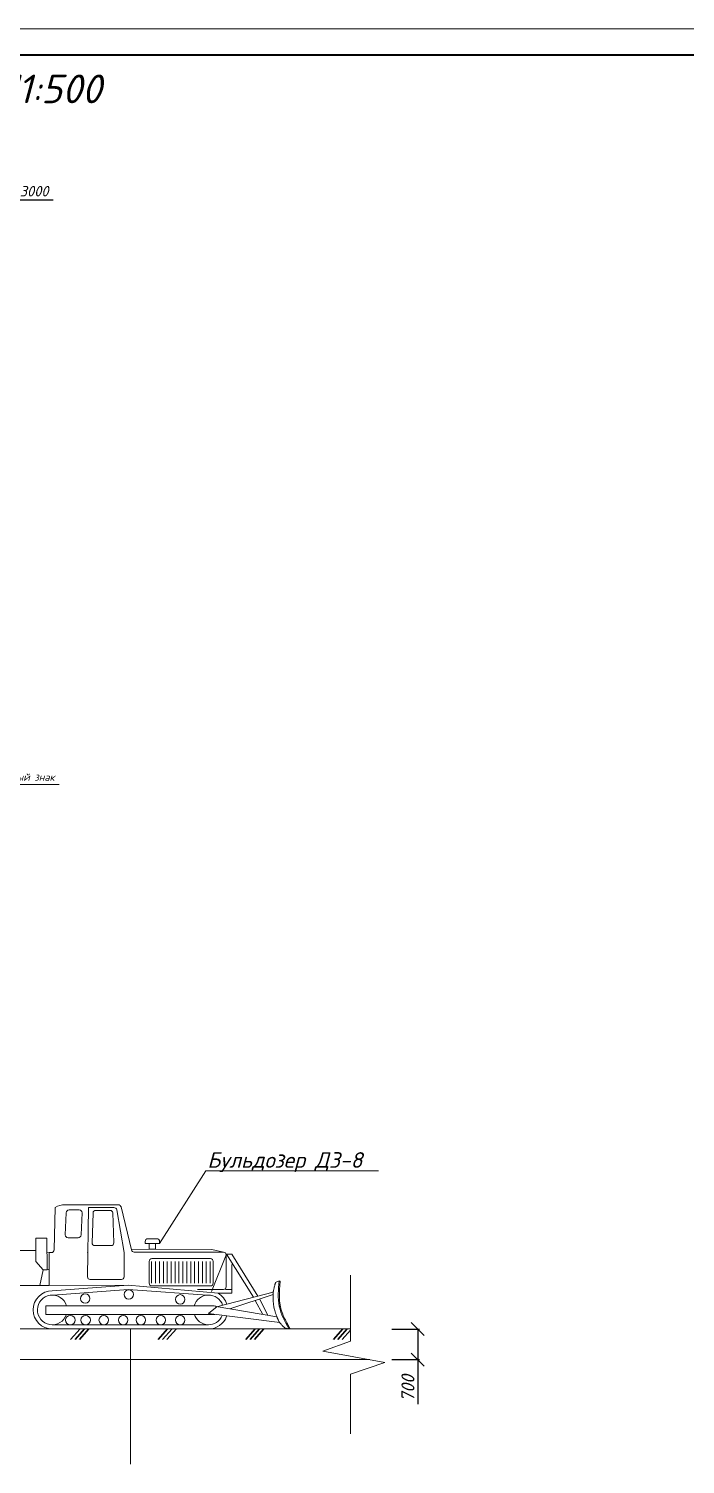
# Model space of a CAD drawing. Header units: millimetres. Extents: x 1422334 to 1587362, y 445536 to 446570.
# Drawn here: x 1585789.8 to 1585915.7, y 446294.2 to 446569.7 of the extents above; entities that cross this region are included whole.
import ezdxf

# ---------------------------------------------------------------- set-up
doc = ezdxf.new("R2010")
doc.units = ezdxf.units.MM
doc.header["$LTSCALE"] = 50
doc.layers.get('0').update_dxf_attribs({"lineweight": 13})
for name, color, linetype, lineweight in [('Buldoze', 7, 'Continuous', 13), ('Bульдозер', 7, 'Continuous', 13), ('оси траншей размеры', 7, 'Continuous', 13), ('осноные линии', 7, 'Continuous', 13), ('Слой 0.13', 7, 'Continuous', 9), ('экскаватор', 7, 'Continuous', 13)]:
    doc.layers.add(name, color=color, linetype=linetype, lineweight=lineweight)
doc.styles.get("Standard").update_dxf_attribs({"font": 'isocpeui.ttf'})
doc.dimstyles.new('200', dxfattribs={"dimtxt": 2.5, "dimasz": 2.5, "dimexe": 0.3445, "dimexo": 0.3, "dimtad": 1, "dimlfac": 500, "dimtxsty": 'Standard', "dimblk": 'OBLIQUE', "dimcen": 2.5, "dimadec": 0, "dimazin": 0, "dimtfac": 1, "dimtmove": 0, "dimatfit": 3, "dimfxl": 1, "dimarcsym": 0})

# ---------------------------------------------------------------- blocks, each defined once
blk = doc.blocks.new('_Oblique')
at = {"color": 0, "linetype": 'ByBlock', "lineweight": -2}
blk.add_line((-0.5, -0.5), (0.5, 0.5), dxfattribs=at)
blk = doc.blocks.new('*D2151')
at = {"layer": 'Defpoints', "color": 0, "ltscale": 10000, "transparency": 16777216}
for p in [(1585777.77, 446536.9), (1585774.97, 446533.39), (1585777.77, 446533.39)]:
    blk.add_point(p, dxfattribs=at)
at = {"layer": 'оси траншей размеры', "color": 0, "lineweight": -2, "ltscale": 10000, "transparency": 16777216}
for p, q in [((1585774.97, 446533.69), (1585774.97, 446537.25)), ((1585777.77, 446533.69), (1585777.77, 446537.25)), ((1585774.97, 446536.9), (1585777.77, 446536.9)), ((1585777.77, 446536.9), (1585794.47, 446536.9))]:
    blk.add_line(p, q, dxfattribs=at)
at = {"layer": 'оси траншей размеры', "color": 0, "lineweight": -2, "ltscale": 10000, "transparency": 16777216, "xscale": 2.5, "yscale": 2.5, "zscale": 2.5, "rotation": 180}
blk.add_blockref('_Oblique', (1585774.97, 446536.9), dxfattribs=at)
at = {"layer": 'оси траншей размеры', "color": 0, "lineweight": -2, "ltscale": 10000, "transparency": 16777216, "xscale": 2.5, "yscale": 2.5, "zscale": 2.5}
blk.add_blockref('_Oblique', (1585777.77, 446536.9), dxfattribs=at)
at = {"layer": 'оси траншей размеры', "color": 0, "ltscale": 10000, "transparency": 16777216, "insert": (1585787.37, 446538.53), "char_height": 2, "width": 7.1231, "attachment_point": 5}
blk.add_mtext('2000-3000', dxfattribs=at)
blk = doc.blocks.new('*D2186')
at = {"layer": 'Buldoze', "color": 0, "lineweight": -2, "ltscale": 10000, "transparency": 16777216}
for p, q in [((1585859.44, 446320.18), (1585864.73, 446320.18)), ((1585864.39, 446320.18), (1585864.39, 446314.3)), ((1585859.44, 446314.3), (1585864.73, 446314.3)), ((1585864.39, 446314.3), (1585864.39, 446305.75))]:
    blk.add_line(p, q, dxfattribs=at)
at = {"layer": 'Defpoints', "color": 0, "ltscale": 10000, "transparency": 16777216}
for p in [(1585859.14, 446320.18), (1585859.14, 446314.3), (1585864.39, 446314.3)]:
    blk.add_point(p, dxfattribs=at)
at = {"layer": 'Buldoze', "color": 0, "lineweight": -2, "ltscale": 10000, "transparency": 16777216, "xscale": 2.5, "yscale": 2.5, "zscale": 2.5}
for p, rotation in [((1585864.39, 446320.18), 90), ((1585864.39, 446314.3), 270)]:
    blk.add_blockref('_Oblique', p, dxfattribs=dict(at, rotation=rotation))
at = {"layer": 'Buldoze', "color": 0, "ltscale": 10000, "transparency": 16777216, "insert": (1585862.5, 446308.78), "char_height": 2.5, "attachment_point": 5, "rotation": 90}
blk.add_mtext('700', dxfattribs=at)

msp = doc.modelspace()

# ---------------------------------------------------------------- linework, layer by layer
at = {"layer": 'Buldoze', "ltscale": 10000}
for p, q in [((1585794.813244, 446343.483851), (1585794.614428, 446335.376765)), ((1585796.96228, 446342.505311), (1585796.763464, 446338.223428)), ((1585806.943392, 446344.017601), (1585796.784363, 446344.017601)), ((1585799.45311, 446343.03906), (1585797.496029, 446343.03906)), ((1585799.788043, 446338.223428), (1585799.986859, 446342.505311)), ((1585801.225559, 446343.483851), (1585801.026743, 446330.217188)), ((1585806.116967, 446343.483851), (1585801.225559, 446343.483851)), ((1585802.100109, 446342.439045), (1585801.901293, 446336.688446)), ((1585802.633376, 446342.950102), (1585805.351988, 446342.950102)), ((1585805.884984, 446342.444704), (1585806.074178, 446336.739489)), ((1585808.054018, 446334.886225), (1585806.643577, 446343.037107)), ((1585809.479716, 446335.348558), (1585807.464123, 446343.601016)), ((1585791.110664, 446337.60072), (1585791.110664, 446333.152809)), ((1585793.223142, 446337.60072), (1585791.110664, 446337.60072)), ((1585793.3121, 446331.551561), (1585793.223142, 446337.60072)), ((1585797.297213, 446337.689678), (1585799.254294, 446337.689678)), ((1585805.541182, 446336.177389), (1585802.43456, 446336.177389)), ((1585812.087156, 446336.621734), (1585812.087156, 446336.977567)), ((1585812.855159, 446336.621734), (1585812.087156, 446336.621734)), ((1585812.620906, 446337.511317), (1585813.479455, 446337.511317)), ((1585812.855159, 446335.479289), (1585812.855159, 446336.621734)), ((1585812.855159, 446336.621734), (1585813.479455, 446336.621734)), ((1585814.338005, 446337.511317), (1585813.479455, 446337.511317)), ((1585814.103752, 446336.621734), (1585813.479455, 446336.621734)), ((1585814.103752, 446336.621734), (1585813.479455, 446336.621734)), ((1585814.103752, 446335.479289), (1585814.103752, 446336.621734)), ((1585814.103752, 446336.621734), (1585814.871754, 446336.621734)), ((1585814.871754, 446336.621734), (1585814.871754, 446336.977567)), ((1585783.511287, 446335.246982), (1585791.110664, 446335.246982)), ((1585791.110664, 446333.152809), (1585792.556514, 446331.551561)), ((1585793.672445, 446334.843015), (1585793.264092, 446334.816145)), ((1585793.672445, 446334.843015), (1585793.672445, 446328.526982)), ((1585794.080679, 446334.843015), (1585793.672445, 446334.843015)), ((1585808.061157, 446330.217188), (1585808.061157, 446334.79922)), ((1585809.446281, 446335.497157), (1585809.446281, 446335.497157)), ((1585824.874261, 446335.465723), (1585809.446281, 446335.497157)), ((1585827.098216, 446334.931974), (1585810.000447, 446334.931974)), ((1585812.864901, 446333.152809), (1585812.864901, 446328.971773)), ((1585812.953546, 446335.490011), (1585813.479455, 446335.490011)), ((1585813.340131, 446333.152809), (1585813.340131, 446328.971773)), ((1585824.607386, 446333.686559), (1585813.398651, 446333.686559)), ((1585814.005364, 446335.490011), (1585813.479455, 446335.490011)), ((1585814.089203, 446333.152809), (1585814.089203, 446328.971773)), ((1585814.838276, 446333.152809), (1585814.838276, 446328.971773)), ((1585815.587348, 446333.152809), (1585815.587348, 446328.971773)), ((1585816.33642, 446333.152809), (1585816.33642, 446328.971773)), ((1585817.085493, 446333.152809), (1585817.085493, 446328.971773)), ((1585817.834565, 446333.152809), (1585817.834565, 446328.971773)), ((1585818.583638, 446333.152809), (1585818.583638, 446328.971773)), ((1585819.33271, 446333.152809), (1585819.33271, 446328.971773)), ((1585820.081783, 446333.152809), (1585820.081783, 446328.971773)), ((1585820.830855, 446333.152809), (1585820.830855, 446328.971773)), ((1585821.579927, 446333.152809), (1585821.579927, 446328.971773)), ((1585822.329, 446333.152809), (1585822.329, 446328.971773)), ((1585823.078072, 446333.152809), (1585823.078072, 446328.971773)), ((1585823.827145, 446333.152809), (1585823.827145, 446328.971773)), ((1585824.576217, 446333.152809), (1585824.576217, 446328.971773)), ((1585827.668438, 446334.559239), (1585824.838524, 446327.40182)), ((1585824.874261, 446335.465723), (1585827.098216, 446334.931974)), ((1585825.141135, 446328.971773), (1585825.141135, 446333.152809)), ((1585827.631965, 446328.300129), (1585827.631965, 446334.398224)), ((1585827.668438, 446334.559239), (1585828.709249, 446334.559239)), ((1585832.889629, 446326.293721), (1585827.668438, 446334.559239)), ((1585828.709249, 446334.559239), (1585833.715256, 446326.508571)), ((1585792.556514, 446331.551561), (1585791.911287, 446328.526982)), ((1585792.556514, 446331.551561), (1585793.3121, 446331.551561)), ((1585793.672445, 446331.64052), (1585793.3121, 446331.551561)), ((1585828.709249, 446332.584384), (1585828.709249, 446327.767269)), ((1585791.911287, 446328.526982), (1585783.511287, 446328.526982)), ((1585791.911287, 446328.526982), (1585793.672445, 446328.526982)), ((1585808.859195, 446327.77758), (1585793.608414, 446326.623244)), ((1585793.672445, 446328.526982), (1585808.861781, 446328.61594)), ((1585808.861781, 446328.61594), (1585794.272634, 446327.521745)), ((1585801.560493, 446329.683439), (1585807.527408, 446329.683439)), ((1585824.878562, 446326.62897), (1585808.859195, 446327.77758)), ((1585826.088402, 446327.028916), (1585808.861781, 446328.61594)), ((1585813.398651, 446328.438024), (1585824.607386, 446328.438024)), ((1585827.098216, 446327.76638), (1585822.153194, 446327.76638)), ((1585828.709249, 446327.767269), (1585827.526105, 446327.767269)), ((1585828.709249, 446327.767269), (1585828.709249, 446327.028916)), ((1585837.104155, 446329.097676), (1585837.787316, 446329.394937)), ((1585837.787316, 446329.394937), (1585837.985083, 446329.382466)), ((1585836.660029, 446327.274878), (1585826.040503, 446324.511399)), ((1585828.709249, 446327.028916), (1585826.088402, 446327.028916)), ((1585828.306218, 446324.07454), (1585836.621434, 446326.794632)), ((1585834.657578, 446322.990389), (1585833.217491, 446325.681126)), ((1585834.00892, 446325.94002), (1585835.617034, 446322.826613)), ((1585793.027219, 446322.962636), (1585793.027219, 446324.652842)), ((1585793.027219, 446324.652842), (1585825.319052, 446324.652842)), ((1585825.319052, 446322.962636), (1585793.027219, 446322.962636)), ((1585824.270234, 446323.177025), (1585825.89817, 446324.511399)), ((1585824.270234, 446323.177025), (1585837.89932, 446321.423001)), ((1585825.746941, 446324.511399), (1585837.353995, 446322.548222)), ((1585824.251553, 446321.005555), (1585794.272634, 446321.005555)), ((1585824.251553, 446320.182692), (1585794.272634, 446320.182692)), ((1585839.668902, 446320.214717), (1585838.868208, 446320.408328)), ((1585839.668902, 446320.214717), (1585839.842691, 446320.309926)), ((1585855.212195, 446314.302692), (1585749.173784, 446314.302692))]:
    msp.add_line(p, q, dxfattribs=at)
at = {"layer": 'Buldoze', "lineweight": 30, "ltscale": 10000}
for p, q in [((1585799.607559, 446320.182692), (1585797.797586, 446318.167742)), ((1585800.447559, 446320.182692), (1585798.637586, 446318.167742)), ((1585801.287559, 446320.182692), (1585799.477586, 446318.167742)), ((1585816.407559, 446320.182692), (1585814.597586, 446318.167742)), ((1585817.247559, 446320.182692), (1585815.437586, 446318.167742)), ((1585818.087559, 446320.182692), (1585816.277586, 446318.167742)), ((1585833.207559, 446320.182692), (1585831.397586, 446318.167742)), ((1585834.047559, 446320.182692), (1585832.237586, 446318.167742)), ((1585834.887559, 446320.182692), (1585833.077586, 446318.167742)), ((1585850.007559, 446320.182692), (1585848.197586, 446318.167742)), ((1585850.847559, 446320.182692), (1585849.037586, 446318.167742)), ((1585851.486061, 446319.958375), (1585849.877586, 446318.167742))]:
    msp.add_line(p, q, dxfattribs=at)
at = {"layer": 'Buldoze', "ltscale": 10000}
for centre in [(1585808.95074, 446326.819088), (1585800.588667, 446326.018201), (1585818.825102, 446325.864638), (1585797.742004, 446321.895137), (1585800.677625, 446321.895137), (1585804.146996, 446321.895137), (1585807.883241, 446321.895137), (1585811.263653, 446321.895137), (1585815.088857, 446321.895137), (1585818.825102, 446321.895137)]:
    msp.add_circle(centre, 0.907199, dxfattribs=at)
for centre, radius, start, end in [((1585796.649897, 446340.607665), 3.412585, 87.74178377, 122.56117805), ((1585797.496029, 446342.505311), 0.533749, 90, 180), ((1585799.45311, 446342.505311), 0.533749, 0, 90), ((1585802.633376, 446342.416353), 0.533749, 90, 177.56335175), ((1585805.351988, 446342.416353), 0.533749, 3.04477844, 90), ((1585806.116967, 446342.950102), 0.533749, 9.38151016, 90), ((1585806.943392, 446343.483851), 0.533749, 12.68038349, 90), ((1585797.297213, 446338.223428), 0.533749, 180, 270), ((1585799.254294, 446338.223428), 0.533749, 270, 0), ((1585802.43456, 446336.711138), 0.533749, 177.56335175, 270), ((1585805.541182, 446336.711138), 0.533749, 270, 3.04477844), ((1585812.620906, 446336.977567), 0.533749, 90, 180), ((1585814.338005, 446336.977567), 0.533749, 0, 90), ((1585794.080679, 446335.376765), 0.533749, 270, 0), ((1585801.560493, 446334.822161), 0.533749, 175.52510349, 180), ((1585807.527408, 446334.79922), 0.533749, 0, 9.38151016), ((1585810.000447, 446335.465723), 0.533749, 192.68038349, 270), ((1585813.398651, 446333.152809), 0.533749, 90, 180), ((1585812.953546, 446335.156418), 0.333593, 90, 100.30484647), ((1585814.005364, 446335.156418), 0.333593, 79.69515353, 90), ((1585824.607386, 446333.152809), 0.533749, 0, 90), ((1585827.098216, 446334.398224), 0.533749, 0, 90), ((1585801.560493, 446330.217188), 0.533749, 180, 270), ((1585807.527408, 446330.217188), 0.533749, 270, 0), ((1585813.398651, 446328.971773), 0.533749, 180, 270), ((1585824.607386, 446328.971773), 0.533749, 270, 0), ((1585827.098216, 446328.300129), 0.533749, 270, 0), ((1585794.272634, 446323.852218), 3.669526, 90, 270), ((1585794.272634, 446323.852218), 2.846663, 16.33482278, 341.79004313), ((1585824.251553, 446323.852218), 2.846663, 18.3610996, 163.66517722), ((1585824.251553, 446323.852218), 3.669526, 17.51379845, 59.96238561), ((1585824.251553, 446323.852218), 2.846663, 198.20995687, 337.43353785), ((1585824.251553, 446323.852218), 3.669526, 270, 340.49620269), ((1585825.319052, 446324.119093), 0.533749, 32.48485209, 90), ((1585825.319052, 446323.496385), 0.533749, 270, 286.6265828)]:
    msp.add_arc(centre, radius, start, end, dxfattribs=at)
for points, knots in [([(1585837.104155, 446329.097676), (1585837.100462, 446329.086092), (1585837.096712, 446329.073984), (1585837.088966, 446329.048408), (1585837.084972, 446329.034949), (1585837.072644, 446328.992706), (1585837.063891, 446328.961826), (1585837.04528, 446328.894738), (1585837.035428, 446328.858546), (1585837.014795, 446328.781561), (1585837.004015, 446328.740773), (1585836.967403, 446328.600537), (1585836.940043, 446328.493122), (1585836.884273, 446328.269334), (1585836.855868, 446328.152981), (1585836.805888, 446327.943555), (1585836.784019, 446327.850143), (1585836.747405, 446327.689968), (1585836.732141, 446327.621809), (1585836.703978, 446327.492649), (1585836.69108, 446327.431664), (1585836.672363, 446327.339218), (1585836.66566, 446327.304986), (1585836.654795, 446327.246901), (1585836.650393, 446327.222323), (1585836.643449, 446327.181108), (1585836.640712, 446327.163948), (1585836.636335, 446327.134231), (1585836.634584, 446327.121466), (1585836.631784, 446327.098668), (1585836.630663, 446327.08861), (1585836.628894, 446327.069958), (1585836.628196, 446327.061463), (1585836.627455, 446327.049661), (1585836.627294, 446327.046828), (1585836.627038, 446327.041749), (1585836.626937, 446327.039533), (1585836.6268, 446327.036086), (1585836.626755, 446327.034888), (1585836.626689, 446327.032938), (1585836.626665, 446327.032195), (1585836.626634, 446327.031181), (1585836.626626, 446327.030915), (1585836.626612, 446327.030404), (1585836.626605, 446327.030159), (1585836.626592, 446327.029712), (1585836.626591, 446327.029669), (1585836.626585, 446327.029445), (1585836.626581, 446327.029294), (1585836.626568, 446327.02884), (1585836.62656, 446327.028537), (1585836.626535, 446327.027628), (1585836.626519, 446327.027023), (1585836.626469, 446327.025205), (1585836.626436, 446327.023994), (1585836.626337, 446327.020359), (1585836.626272, 446327.017936), (1585836.626077, 446327.010666), (1585836.625948, 446327.005818), (1585836.625567, 446326.991273), (1585836.62532, 446326.981574), (1585836.624597, 446326.952466), (1585836.624141, 446326.933049), (1585836.622854, 446326.874762), (1585836.622104, 446326.835857), (1585836.620205, 446326.719006), (1585836.619404, 446326.640922), (1585836.618607, 446326.406153), (1585836.620212, 446326.24895), (1585836.63309, 446325.775522), (1585836.652408, 446325.457353), (1585836.696976, 446325.048262), (1585836.707912, 446324.958854), (1585836.732426, 446324.779827), (1585836.746003, 446324.690211), (1585836.768229, 446324.557382), (1585836.775779, 446324.514224), (1585836.799457, 446324.384712), (1585836.816664, 446324.298203), (1585836.853567, 446324.126618), (1585836.873275, 446324.041374), (1585836.935906, 446323.787269), (1585836.982338, 446323.620039), (1585837.083202, 446323.289751), (1585837.13764, 446323.126682), (1585837.211591, 446322.920551), (1585837.228002, 446322.875692), (1585837.27798, 446322.741562), (1585837.312292, 446322.652741), (1585837.362083, 446322.527914), (1585837.376822, 446322.491443), (1585837.421477, 446322.382314), (1585837.45183, 446322.309941), (1585837.494136, 446322.211285), (1585837.505635, 446322.184688), (1585837.540339, 446322.105043), (1585837.56375, 446322.052142), (1585837.598484, 446321.974778), (1585837.609607, 446321.950166), (1585837.628149, 446321.909404), (1585837.635537, 446321.893231), (1585837.646372, 446321.869608), (1585837.64983, 446321.862081), (1585837.656892, 446321.846772), (1585837.660487, 446321.839009), (1585837.671499, 446321.815384), (1585837.679142, 446321.799185), (1585837.707402, 446321.740574), (1585837.730118, 446321.695689), (1585837.778423, 446321.608739), (1585837.802872, 446321.567502), (1585837.857877, 446321.481774), (1585837.888423, 446321.437287), (1585837.956716, 446321.344684), (1585837.994461, 446321.296559), (1585838.078484, 446321.195721), (1585838.124765, 446321.142999), (1585838.227431, 446321.031717), (1585838.283819, 446320.973153), (1585838.363001, 446320.894158), (1585838.380318, 446320.877052), (1585838.433624, 446320.824903), (1585838.470968, 446320.78903), (1585838.524276, 446320.738718), (1585838.538538, 446320.725337), (1585838.582087, 446320.684718), (1585838.612137, 446320.657002), (1585838.655612, 446320.617341), (1585838.668136, 446320.605964), (1585838.683884, 446320.591717), (1585838.686945, 446320.58895), (1585838.692474, 446320.583958), (1585838.694938, 446320.581735), (1585838.698682, 446320.578359), (1585838.699957, 446320.57721), (1585838.701561, 446320.575765), (1585838.701833, 446320.57552), (1585838.702413, 446320.574997), (1585838.702703, 446320.574736), (1585838.70357, 446320.573954), (1585838.704147, 446320.573434), (1585838.705873, 446320.571876), (1585838.707017, 446320.570842), (1585838.710432, 446320.567752), (1585838.712684, 446320.565709), (1585838.719368, 446320.559632), (1585838.723726, 446320.555649), (1585838.736512, 446320.543908), (1585838.744649, 446320.536356), (1585838.767906, 446320.514538), (1585838.781875, 446320.501104), (1585838.810105, 446320.473255), (1585838.823435, 446320.459541), (1585838.845094, 446320.436316), (1585838.853423, 446320.42679), (1585838.863347, 446320.414822), (1585838.866136, 446320.411172), (1585838.867819, 446320.408877), (1585838.868072, 446320.408523), (1585838.868208, 446320.408328)], [101.5231437561, 101.5231437561, 101.5231437561, 101.5231437561, 103.5283678086, 103.5283678086, 105.5335918611, 105.5335918611, 109.5051291925, 109.5051291925, 113.4766665239, 113.4766665239, 117.4482038553, 117.4482038553, 126.5291908619, 126.5291908619, 135.6101778686, 135.6101778686, 143.0205659786, 143.0205659786, 148.8309868856, 148.8309868856, 154.6414077926, 154.6414077926, 158.3791450898, 158.3791450898, 161.4006256533, 161.4006256533, 163.7287981781, 163.7287981781, 165.5701998742, 165.5701998742, 167.0378965932, 167.0378965932, 168.2210522615, 168.2210522615, 168.5858486881, 168.5858486881, 168.8595684471, 168.8595684471, 169.0028913541, 169.0028913541, 169.0900985615, 169.0900985615, 169.1210106025, 169.1210106025, 169.1493399934, 169.1493399934, 169.1724859215, 169.1724859215, 169.2206844733, 169.2206844733, 169.317081577, 169.317081577, 169.5098757845, 169.5098757845, 169.8954641993, 169.8954641993, 170.666641029, 170.666641029, 172.2089946884, 172.2089946884, 175.2937020072, 175.2937020072, 181.4631166447, 181.4631166447, 193.8019459198, 193.8019459198, 218.47960447, 218.47960447, 267.8349215704, 267.8349215704, 366.5455557713, 366.5455557713, 394.101565554, 394.101565554, 421.6575753367, 421.6575753367, 434.9128820751, 434.9128820751, 461.4234955519, 461.4234955519, 487.9341090287, 487.9341090287, 540.9553359822, 540.9553359822, 593.9765629358, 593.9765629358, 608.7887748294, 608.7887748294, 638.4131986166, 638.4131986166, 650.6874577788, 650.6874577788, 675.2359761032, 675.2359761032, 684.3203125298, 684.3203125298, 702.4889853828, 702.4889853828, 710.9867987851, 710.9867987851, 716.586367442, 716.586367442, 719.1746445174, 719.1746445174, 721.7629215927, 721.7629215927, 726.9394757434, 726.9394757434, 739.9760059831, 739.9760059831, 750.8206047114, 750.8206047114, 761.6652034397, 761.6652034397, 772.509802168, 772.509802168, 783.3544008963, 783.3544008963, 794.1989996245, 794.1989996245, 797.1377268476, 797.1377268476, 803.0151812937, 803.0151812937, 805.1113187524, 805.1113187524, 809.3035936697, 809.3035936697, 810.9680137767, 810.9680137767, 811.3680727151, 811.3680727151, 811.6881607957, 811.6881607957, 811.8532060022, 811.8532060022, 811.8954502795, 811.8954502795, 811.9376945569, 811.9376945569, 812.0221831116, 812.0221831116, 812.1911602209, 812.1911602209, 812.5291144397, 812.5291144397, 813.2050228772, 813.2050228772, 814.5568397523, 814.5568397523, 817.2604735024, 817.2604735024, 820.6930027958, 820.6930027958, 824.1255320892, 824.1255320892, 826.6496828212, 826.6496828212, 827.3543864223, 827.3543864223, 827.3543864223, 827.3543864223]), ([(1585837.985083, 446329.382466), (1585837.972285, 446329.17951), (1585837.959511, 446328.976919), (1585837.87688, 446327.488891), (1585837.857786, 446327.071167), (1585837.849959, 446326.245722), (1585837.861229, 446325.838019), (1585837.908882, 446325.311922), (1585837.922728, 446325.186946), (1585837.953139, 446324.959487), (1585837.968852, 446324.856763), (1585837.997023, 446324.695005), (1585838.00811, 446324.635602), (1585838.031773, 446324.517157), (1585838.044355, 446324.458062), (1585838.084268, 446324.281138), (1585838.113766, 446324.163669), (1585838.210254, 446323.812533), (1585838.285238, 446323.580134), (1585838.508892, 446322.96336), (1585838.673322, 446322.581283), (1585839.033748, 446321.820834), (1585839.229736, 446321.442473), (1585839.567131, 446320.812924), (1585839.704764, 446320.561689), (1585839.842691, 446320.309926)], [0, 0, 0, 0, 67.2327802509, 67.2327802509, 207.1699491465, 207.1699491465, 347.1071180422, 347.1071180422, 391.0361166795, 391.0361166795, 427.5610328056, 427.5610328056, 448.8740620462, 448.8740620462, 470.1870912867, 470.1870912867, 512.8131497678, 512.8131497678, 598.0652667299, 598.0652667299, 740.3273324838, 740.3273324838, 882.5893982376, 882.5893982376, 977.0838753892, 977.0838753892, 977.0838753892, 977.0838753892])]:
    msp.add_open_spline(points, degree=3, knots=knots, dxfattribs=at)
msp.add_spline([(1585837.787316, 446329.394937), (1585837.822815, 446324.551676), (1585839.668902, 446320.214717)], degree=3, dxfattribs=at)
at = {"layer": 'Bульдозер', "ltscale": 10000}
for p, q in [((1585851.486061, 446320.182692), (1585745.44765, 446320.182692)), ((1585809.262093, 446320.182692), (1585809.262093, 446294.220106))]:
    msp.add_line(p, q, dxfattribs=at)
at = {"layer": 'оси траншей размеры', "ltscale": 10000}
msp.add_line((1585781.354715, 446424.682981), (1585795.575684, 446424.682981), dxfattribs=at)
at = {"layer": 'осноные линии', "ltscale": 10000}
for p, q in [((1585851.486061, 446330.487912), (1585851.486061, 446317.852202)), ((1585851.486061, 446317.852202), (1585846.201419, 446315.956864)), ((1585846.201419, 446315.956864), (1585858.093323, 446313.773783)), ((1585858.093323, 446313.773783), (1585851.486061, 446311.534534)), ((1585851.486061, 446311.534534), (1585851.486061, 446300.072218))]:
    msp.add_line(p, q, dxfattribs=at)
at = {"layer": 'Слой 0.13', "ltscale": 10000}
msp.add_line((1585544.836202, 446569.713928), (1586385.836202, 446569.713928), dxfattribs=at)
at = {"layer": 'Слой 0.13', "lineweight": 40, "ltscale": 10000}
msp.add_line((1585564.836202, 446564.713928), (1586380.836202, 446564.713928), dxfattribs=at)
at = {"layer": 'экскаватор', "ltscale": 10000}
for q in [(1585814.871754, 446336.621734), (1585856.847665, 446350.518443)]:
    msp.add_line((1585823.731533, 446350.518443), q, dxfattribs=at)

# ---------------------------------------------------------------- texts
at = {"layer": 'оси траншей размеры', "ltscale": 10000, "attachment_point": 1}
for s, width, insert, char_height in [('Схематичный план траншей и фундаментов М1:500', 231.11816767, (1585623.550023, 446560.911731), 5.5), ('Створный знак', 22.00965505, (1585781.521989, 446426.781731), 1.4)]:
    msp.add_mtext_dynamic_manual_height_columns(s, width=width, gutter_width=25, heights=[0], dxfattribs=dict(at, insert=insert, char_height=char_height))
at = {"layer": 'экскаватор', "ltscale": 10000, "insert": (1585824.018288, 446354.116299), "char_height": 3, "attachment_point": 1}
msp.add_mtext_dynamic_manual_height_columns('Бульдозер ДЗ-8', width=36.14384941, gutter_width=25, heights=[0], dxfattribs=at)

# ---------------------------------------------------------------- dimensions: what is measured, and where the dimension line sits
at = {"layer": 'Buldoze', "ltscale": 10000}
dim = msp.add_linear_dim(base=(1585864.386151, 446314.302692), p1=(1585859.140009, 446320.182692), p2=(1585859.140009, 446314.302692), angle=90, dimstyle='200', override={"dimlfac": 116, "dimrnd": 100}, dxfattribs=at)
dim.commit()
dim.dimension.update_dxf_attribs({"geometry": '*D2186', "text_midpoint": (1585862.495052, 446308.776177)})
at = {"layer": 'оси траншей размеры', "ltscale": 10000}
dim = msp.add_linear_dim(base=(1585777.772385, 446536.90494), p1=(1585774.972385, 446533.390594), p2=(1585777.772385, 446533.390594), text='<>-3000', dimstyle='200', override={"dimtxt": 2, "dimlfac": 714, "dimrnd": 1000}, dxfattribs=at)
dim.commit()
dim.dimension.update_dxf_attribs({"geometry": '*D2151', "text_midpoint": (1585787.371627, 446538.52994)})

doc.saveas('drawing.dxf')
